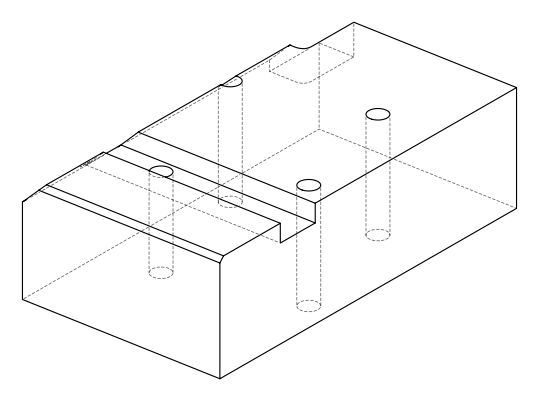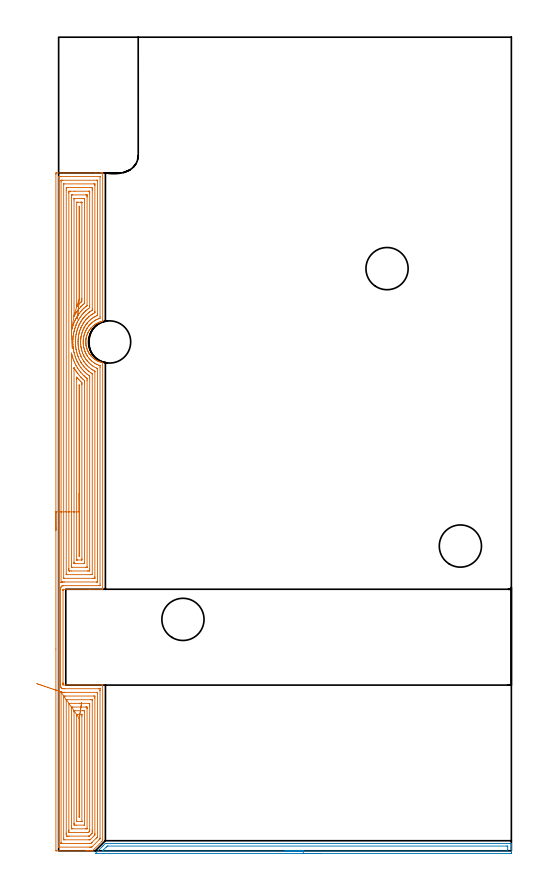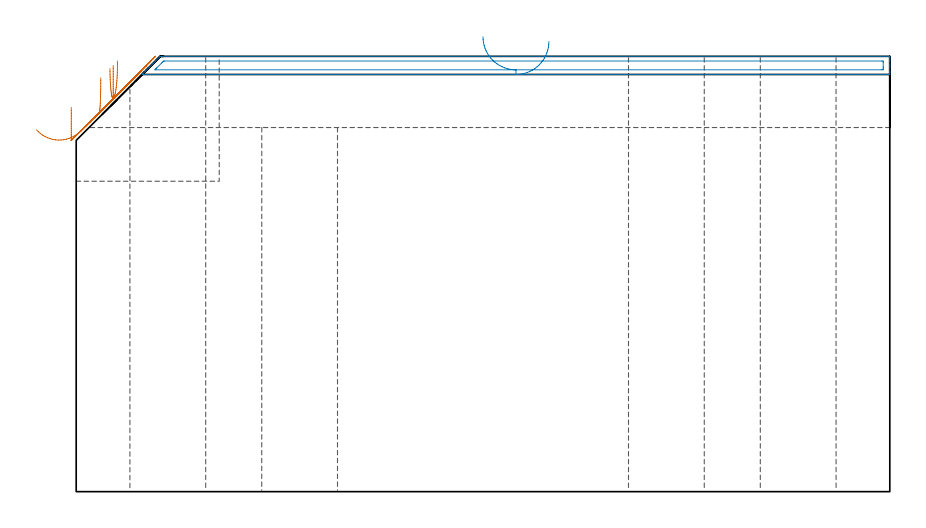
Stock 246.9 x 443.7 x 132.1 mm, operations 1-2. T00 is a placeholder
(PLAN: 20 operations, 16 tool changes, 47 min)
(1 AREA_MILL | FG_CHAMFER_SURFACE | UGT0205_001 | 26.18 min | 119674 mm3)
(2 AREA_MILL_1 | FG_CHAMFER_SURFACE_1 | UGT0205_001 | 3.79 min | 3382 mm3)
(3 MILL_CORNER_NOTCH_RECTANGULAR | CORNER_NOTCH_RECTANGULAR | NXT0201_012 | Follow Part, ap 4, ae 75% | 7.94 min | 118233 mm3)
(4 MILL_RECTANGULAR_SLOT | SLOT_RECTANGULAR | UGT0201_020 | Follow Part, ap 12.5, ae 75% | 3.17 min | 265083 mm3)
(5 SPOT_DRILL | STEP1HOLE | NXT0321_9005460120000 | 0.05 min | 142 mm3)
(6 SPOT_DRILL_1 | STEP1HOLE_1 | NXT0321_9005460120000 | 0.05 min | 172 mm3)
(7 SPOT_DRILL_2 | STEP1HOLE_2 | NXT0321_9005460120000 | 0.05 min | 178 mm3)
(8 DRILL_BLIND_HOLE_INTO_CENTER | STEP1HOLE | NXT0301_125 | 0.05 min | 163 mm3)
(9 GUN_DRILL_THROUGH_HOLE | STEP1HOLE | UGT0307_001 | 0.59 min | 2389 mm3)
(10 SPADE_DRILL_TO_ENLARGE_THROUGH_HOLE | STEP1HOLE | UGT0306_005 | 0.56 min | 19016 mm3)
(11 DRILL_TO_ENLARGE_THROUGH_HOLE | STEP1HOLE | UGT0301_055 | 0.57 min | 33051 mm3)
(12 DRILL_BLIND_HOLE_INTO_CENTER_1 | STEP1HOLE_1 | NXT0301_125 | 0.05 min | 156 mm3)
(13 GUN_DRILL_THROUGH_HOLE_1 | STEP1HOLE_1 | UGT0307_001 | 0.59 min | 2409 mm3)
(14 SPADE_DRILL_TO_ENLARGE_THROUGH_HOLE_1 | STEP1HOLE_1 | UGT0306_005 | 0.56 min | 19004 mm3)
(15 DRILL_TO_ENLARGE_THROUGH_HOLE_1 | STEP1HOLE_1 | UGT0301_055 | 0.57 min | 33173 mm3)
(16 DRILL_BLIND_HOLE_INTO_CENTER_2 | STEP1HOLE_2 | NXT0301_125 | 0.05 min | 51 mm3)
(17 GUN_DRILL_THROUGH_HOLE_2 | STEP1HOLE_2 | UGT0307_001 | 0.59 min | 2414 mm3)
(18 SPADE_DRILL_TO_ENLARGE_THROUGH_HOLE_2 | STEP1HOLE_2 | UGT0306_005 | 0.56 min | 18916 mm3)
(19 DRILL_TO_ENLARGE_THROUGH_HOLE_2 | STEP1HOLE_2 | UGT0301_055 | 0.57 min | 32573 mm3)
(20 INDEXABLE_INSERT_DRILL_THROUGH_HOLE_FROM_SOLID | STEP1HOLE_3 | NXT0302_017 | 0.46 min | 45858 mm3)
(TOOL UGT0205_001 | Chamfer Mill 20 x 3 x 45 deg. | D20 FL50 Z2)
(TOOL NXT0201_012 | ENDMILL 16mm [2P460-1600-NA 1630] | D16 FL38 Z6)
(TOOL UGT0201_020 | End mill 50 mm | D50 FL50 Z4)
(TOOL NXT0321_9005460120000 | NC Spot Drill, 142deg, 12mm, Carbide, Uncoated | D12 PA142 FL30 Z2)
(TOOL NXT0301_125 | Carbide Drill 6mm [861.1-0600-018A1-GP GC34] | D6 PA150 FL18.7 Z2)
(TOOL UGT0307_001 | Gun Drill 5 mm | D5 PA130 FL24 Z1)
(TOOL UGT0306_005 | Spade Drill 14.5mm | D14.5 PA132 FL10 Z2)
(TOOL UGT0301_055 | Twist Drill 23 mm | D23 PA118 FL155 Z2)
(TOOL NXT0302_017 | Index. Insert Drill 23mm [880-D2300L25-05] | D23 PA176 FL115 Z2)
(OP 1 AREA_MILL)
G17 G21 G94 G90
T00 M6
G54
G17 G0 G90 X-1.5 Y174.85 S1061 M3
G43 Z142.1 H0
Z116.6
G94 G1 Y174.888 Z115.728 F250.
Y175.002 Z114.863
Y175.191 Z114.012
Y175.453 Z113.18
Y175.787 Z112.374
Y176.19 Z111.6
Y176.658 Z110.864
Y177.19 Z110.172
Y177.779 Z109.529
Y178.422 Z108.94
Y179.114 Z108.408
Y179.85 Z107.94
Y180.624 Z107.537
Y181.43 Z107.203
Y182.262 Z106.941
Y183.114 Z106.752
Y183.978 Z106.638
Y184.85 Z106.6
X-1.499 Y369.069 Z106.601
X-1.496 Y369.503 Z106.602
X-1.492 Y369.69 Z106.606
X-1.069 Y369.7 Z107.028
X20.309 Z128.404
X22.689 Z130.784
X23.413 Z131.512
X23.646 Z131.746
X24.004 Y369.699 Z132.094
X24. Y369.516 Z132.1
Y289.032
X23.996 Y288.776 Z132.09
X23.908 Y288.749 Z132.003
X23.666 Y288.685 Z131.764
X23.057 Y288.532 Z131.156
X23.012 Y288.519 Z131.111
X22.689 Y288.412 Z130.786
X22.565 Y288.371 Z130.663
X22.335 Y288.287 Z130.433
X22.12 Y288.208 Z130.219
X21.81 Y288.079 Z129.908
X21.671 Y288.022 Z129.77
X21.227 Y287.816 Z129.327
X20.876 Y287.639 Z128.975
X20.709 Y287.542 Z128.809
X20.335 Y287.323 Z128.434
X20.05 Y287.141 Z128.149
X19.896 Y287.043 Z127.995
X19.61 Y286.845 Z127.709
X19.464 Y286.745 Z127.564
X19.13 Y286.478 Z127.23
X18.992 Y286.368 Z127.09
X18.971 Y286.349 Z127.068
X18.552 Y285.992 Z126.648
X18.399 Y285.851 Z126.496
X17.996 Y285.443 Z126.096
X17.659 Y285.082 Z125.756
X17.594 Y285.008 Z125.691
X17.549 Y284.957 Z125.647
X17.412 Y284.786 Z125.512
X17.197 Y284.515 Z125.296
X16.861 Y284.063 Z124.96
X16.766 Y283.925 Z124.864
X16.53 Y283.552 Z124.628
X16.301 Y283.169 Z124.4
X16.236 Y283.049 Z124.335
X16.081 Y282.759 Z124.181
X15.875 Y282.345 Z123.971
X15.866 Y282.325 Z123.962
X15.843 Y282.276 Z123.94
X15.72 Y281.986 Z123.818
X15.676 Y281.878 Z123.772
X15.655 Y281.831 Z123.753
X15.481 Y281.382 Z123.581
X15.333 Y280.936 Z123.432
X15.202 Y280.488 Z123.301
X15.18 Y280.402 Z123.28
X15.092 Y280.042 Z123.191
X15.063 Y279.908 Z123.162
X15.037 Y279.785 Z123.136
X15.007 Y279.642 Z123.103
X14.997 Y279.594 Z123.093
X14.982 Y279.52 Z123.079
X14.921 Y279.111 Z123.017
X14.879 Y278.748 Z122.969
X14.872 Y278.7 Z122.964
X14.834 Y278.254 Z122.927
X14.816 Y277.854 Z122.907
X14.813 Y277.807 Z122.905
X14.811 Y277.72 Z122.906
Y277.58 Z122.902
X14.808 Y277.36
X14.822 Y276.913 Z122.919
X14.825 Y276.87 Z122.922
X14.844 Y276.618 Z122.937
X14.853 Y276.466 Z122.95
X14.902 Y276.019 Z122.997
X14.939 Y275.749 Z123.036
X14.971 Y275.544 Z123.07
X14.982 Y275.48 Z123.08
X15.044 Y275.171 Z123.141
X15.053 Y275.125 Z123.151
X15.157 Y274.677 Z123.256
X15.279 Y274.231 Z123.378
X15.356 Y273.991 Z123.455
X15.411 Y273.83 Z123.504
X15.425 Y273.783 Z123.519
X15.586 Y273.337 Z123.681
X15.65 Y273.177 Z123.749
X15.669 Y273.129 Z123.769
X15.725 Y272.995 Z123.823
X15.752 Y272.935 Z123.849
X15.874 Y272.656 Z123.973
X15.981 Y272.43 Z124.081
X16.187 Y272.041 Z124.284
X16.212 Y271.994 Z124.309
X16.465 Y271.55 Z124.561
X16.53 Y271.444 Z124.627
X16.612 Y271.311 Z124.71
X16.722 Y271.147 Z124.817
X16.767 Y271.077 Z124.864
X17.065 Y270.656 Z125.163
X17.263 Y270.402 Z125.362
X17.355 Y270.283 Z125.455
X17.52 Y270.085 Z125.619
X17.659 Y269.918 Z125.757
X17.796 Y269.762 Z125.895
X18.189 Y269.358 Z126.286
X18.55 Y269.007 Z126.65
X18.706 Y268.868 Z126.805
X19.07 Y268.566 Z127.17
X19.443 Y268.276 Z127.542
X19.61 Y268.157 Z127.705
X19.803 Y268.017 Z127.903
X19.862 Y267.975 Z127.962
X20.05 Y267.853 Z128.146
X20.098 Y267.821 Z128.195
X20.335 Y267.673 Z128.434
X20.49 Y267.585 Z128.586
X20.777 Y267.421 Z128.875
X20.93 Y267.34 Z129.028
X21.227 Y267.183 Z129.327
X21.352 Y267.123 Z129.452
X21.439 Y267.081 Z129.539
X21.81 Y266.918 Z129.908
X21.932 Y266.868 Z130.032
X22.119 Y266.791 Z130.219
X22.437 Y266.675 Z130.535
X22.564 Y266.629 Z130.663
X23.012 Y266.49 Z131.111
X23.292 Y266.416 Z131.391
X23.569 Y266.344 Z131.665
X23.905 Y266.255 Z132.003
X23.991 Y266.234 Z132.091
X23.998 Y266.23 Z132.098
X24. Y266.228 Z132.1
Y143.714
X23.996 Y142.819 Z132.096
Y142.604 Z132.09
X23.818 Y142.601 Z131.913
X16.978 Y142.6 Z125.076
X2.401 Z110.499
Y142.397
X2.4 Y142.107 Z110.5
X2.402 Y142.014 Z110.497
X2.4 Y142.011 Z110.5
Y91.846
Y91.177 Z110.496
X2.401 Y91.081
Y91.061 Z110.499
X2.402 Y91.051 Z110.497
X2.401 Y91.05
X2.4 Y91.049
Y91.011 Z110.5
Y90.988
X2.405 Y90.982 Z110.495
X2.407 Y90.978 Z110.492
X2.404 Y90.952 Z110.495
X2.4 Y90.709 Z110.5
Y90.4
X23.671 Y90.399 Z131.769
X23.994 Y90.39 Z132.092
X24. Y90.058 Z132.1
Y5.996
X23.996 Y5.494 Z132.089
X23.537 Y5.037 Z131.636
X18.534 Y0.035 Z126.633
X18.491 Y0.002 Z126.588
X18.187 Y0. Z126.286
X17.41 Z125.504
X16.168 Z124.265
X15.65 Z123.744
X15.029 Z123.124
X-1.069 Z107.028
X-1.331 Y0.002 Z106.767
X-1.492 Y0.01 Z106.606
X-1.499 Y0.173 Z106.599
X-1.5 Y110.011 Z106.6
Y184.85
X-0.086 Z108.014
X-0.085 Y367.174 Z108.015
X-0.084 Y367.281 Z108.016
X-0.079 Y367.666 Z108.021
X0.287 Y367.691 Z108.387
X0.69 Y367.696 Z108.79
X1.158 Y367.7 Z109.258
X22.277 Z130.377
X22.495 Y367.698 Z130.595
X22.53 Y367.695 Z130.63
X22.566 Y367.69 Z130.666
X22.579 Y367.681 Z130.679
X22.58 Y367.653 Z130.68
X22.585 Y367.387 Z130.685
Y291.268
X22.579 Y290.485 Z130.679
X22.573 Y290.438 Z130.673
X22.407 Y290.374 Z130.507
X21.966 Y290.214 Z130.066
X21.81 Y290.153 Z129.91
X21.339 Y289.958 Z129.439
X20.93 Y289.775 Z129.03
X20.731 Y289.681 Z128.831
X20.327 Y289.479 Z128.427
X20.15 Y289.377 Z128.25
X20.05 Y289.317 Z128.15
X19.603 Y289.039 Z127.703
X19.17 Y288.762 Z127.27
X19.064 Y288.692 Z127.164
X18.912 Y288.585 Z127.012
X18.559 Y288.311 Z126.659
X18.29 Y288.096 Z126.39
X18.07 Y287.914 Z126.17
X17.811 Y287.691 Z125.911
X17.603 Y287.494 Z125.703
X17.41 Y287.305 Z125.51
X17.161 Y287.049 Z125.261
X16.921 Y286.796 Z125.021
X16.736 Y286.587 Z124.836
X16.53 Y286.343 Z124.63
X16.335 Y286.1 Z124.435
X16.182 Y285.902 Z124.282
X15.955 Y285.592 Z124.055
X15.65 Y285.155 Z123.75
X15.592 Y285.067 Z123.692
X15.555 Y285.008 Z123.655
X15.259 Y284.51 Z123.359
X15.038 Y284.114 Z123.138
X14.944 Y283.937 Z123.044
X14.77 Y283.594 Z122.87
X14.651 Y283.34 Z122.751
X14.598 Y283.219 Z122.698
X14.391 Y282.711 Z122.491
X14.242 Y282.325 Z122.342
X14.151 Y282.059 Z122.251
X13.948 Y281.431 Z122.048
X13.94 Y281.405 Z122.04
X13.89 Y281.23 Z121.99
X13.755 Y280.673 Z121.855
X13.725 Y280.537 Z121.825
X13.604 Y279.933 Z121.704
X13.56 Y279.642 Z121.66
X13.495 Y279.149 Z121.595
X13.455 Y278.748 Z121.555
X13.424 Y278.328 Z121.524
X13.403 Y277.854 Z121.503
X13.398 Y277.459 Z121.498
X13.41 Y276.96 Z121.51
X13.433 Y276.53 Z121.533
X13.471 Y276.065 Z121.571
X13.533 Y275.534 Z121.633
X13.587 Y275.171 Z121.687
X13.727 Y274.442 Z121.827
X13.765 Y274.277 Z121.865
X13.89 Y273.773 Z121.99
X14. Y273.382 Z122.1
X14.02 Y273.316 Z122.12
X14.052 Y273.217 Z122.152
X14.31 Y272.488 Z122.41
X14.442 Y272.155 Z122.542
X14.683 Y271.594 Z122.783
X14.77 Y271.403 Z122.87
X15.006 Y270.939 Z123.106
X15.055 Y270.845 Z123.155
X15.136 Y270.7 Z123.236
X15.327 Y270.372 Z123.427
X15.65 Y269.837 Z123.75
X15.665 Y269.813 Z123.765
X15.712 Y269.742 Z123.812
X16.33 Y268.911 Z124.43
X16.53 Y268.663 Z124.63
X16.821 Y268.316 Z124.921
X17.098 Y268.017 Z125.198
X17.41 Y267.7 Z125.51
X18.028 Y267.123 Z126.128
X18.29 Y266.906 Z126.39
X19.169 Y266.229 Z127.269
X19.709 Y265.888 Z127.809
X20.05 Y265.689 Z128.15
X20.692 Y265.334 Z128.792
X20.93 Y265.219 Z129.03
X21.141 Y265.12 Z129.241
X21.81 Y264.849 Z129.91
X22.546 Y264.585 Z130.646
X22.563 Y264.571 Z130.663
X22.579 Y264.552 Z130.679
X22.58 Y264.44 Z130.68
X22.585 Y263.651 Z130.685
Y145.502
X22.581 Y144.718 Z130.681
X22.579 Y144.608 Z130.679
X21.817 Y144.6 Z129.917
X2.45 Y144.599 Z110.55
X2.237 Y144.577 Z110.337
X2.047 Y144.527 Z110.147
X1.896 Y144.458 Z109.996
X1.785 Y144.39 Z109.885
X1.57 Y144.208 Z109.67
X1.355 Y143.933 Z109.455
X1.233 Y143.714 Z109.333
X1.139 Y143.484 Z109.239
X1.086 Y143.312 Z109.186
X1.037 Y143.092 Z109.137
X1.001 Y142.819 Z109.101
X0.987 Y142.542 Z109.087
X0.986 Y142.519 Z109.086
Y92.441
X0.985 Y91.016 Z109.085
X0.988 Y90.649 Z109.088
X0.993 Y90.355 Z109.093
X1.014 Y90.058 Z109.114
X1.041 Y89.886 Z109.141
X1.098 Y89.644 Z109.198
X1.2 Y89.36 Z109.3
X1.297 Y89.163 Z109.397
X1.403 Y88.995 Z109.503
X1.57 Y88.792 Z109.67
X1.696 Y88.677 Z109.796
X1.879 Y88.552 Z109.979
X2.102 Y88.455 Z110.202
X2.308 Y88.414 Z110.408
X2.45 Y88.408 Z110.55
X3.201 Y88.4 Z111.301
X3.33 Z111.43
X21.81 Z129.91
X22.564 Y88.397 Z130.664
X22.571 Y88.39 Z130.671
X22.579 Y88.382 Z130.679
X22.581 Y88.269 Z130.681
X22.586 Y87.48 Z130.686
Y87.375
X22.585 Y6.891 Z130.685
X22.584 Y6.694 Z130.684
X22.581 Y6.595 Z130.681
X22.579 Y6.55 Z130.679
X22.555 Y6.517 Z130.655
X22.368 Y6.324 Z130.468
X22.047 Y5.996 Z130.147
X18.379 Y2.329 Z126.479
X18.29 Y2.242 Z126.39
X18.052 Y2.014 Z126.152
X17.818 Y2.005 Z125.918
X17.41 Y2.002 Z125.51
X16.942 Y2. Z125.042
X0.223 Z108.323
X0.005 Y2.002 Z108.105
X-0.03 Y2.004 Z108.07
X-0.066 Y2.01 Z108.034
X-0.079 Y2.019 Z108.021
X-0.08 Y2.047 Z108.02
X-0.085 Y2.313 Z108.015
X-0.086 Y184.85 Z108.014
X1.328 Z109.428
X1.329 Y364.844 Z109.429
X1.33 Y365.492 Z109.43
X1.333 Y365.615 Z109.433
X1.335 Y365.674 Z109.435
X1.341 Y365.691 Z109.441
X1.37 Y365.695 Z109.47
X1.57 Y365.698 Z109.67
X2.246 Y365.7 Z110.346
X20.725 Z128.825
X20.93 Y365.698 Z129.03
X21.134 Y365.692 Z129.234
X21.158 Y365.69 Z129.258
X21.165 Y365.679 Z129.265
X21.168 Y365.639 Z129.268
X21.17 Y365.574 Z129.27
X21.171 Y365.492 Z129.271
X21.172 Y365.246 Z129.272
X21.171 Y292.811 Z129.271
X21.167 Y292.162 Z129.267
X21.165 Y292.04 Z129.265
X21.161 Y291.988 Z129.261
X21.121 Y291.967 Z129.221
X20.518 Y291.686 Z128.618
X20.05 Y291.461 Z128.15
X19.923 Y291.397 Z128.023
X19.683 Y291.268 Z127.783
X19.36 Y291.075 Z127.46
X19.17 Y290.957 Z127.27
X18.818 Y290.731 Z126.918
X18.274 Y290.374 Z126.374
X17.788 Y289.989 Z125.888
X17.41 Y289.685 Z125.51
X17.298 Y289.593 Z125.398
X17.167 Y289.479 Z125.267
X16.833 Y289.171 Z124.933
X16.53 Y288.874 Z124.63
X16.387 Y288.73 Z124.487
X16.248 Y288.585 Z124.348
X15.961 Y288.268 Z124.061
X15.65 Y287.912 Z123.75
X15.55 Y287.792 Z123.65
X15.469 Y287.691 Z123.569
X15.165 Y287.289 Z123.265
X14.802 Y286.796 Z122.902
X14.789 Y286.777 Z122.889
X14.77 Y286.749 Z122.87
X14.443 Y286.235 Z122.543
X14.238 Y285.902 Z122.338
X14.109 Y285.679 Z122.209
X13.89 Y285.288 Z121.99
X13.794 Y285.106 Z121.894
X13.744 Y285.008 Z121.844
X13.503 Y284.507 Z121.603
X13.332 Y284.114 Z121.432
X13.236 Y283.884 Z121.336
X13.01 Y283.325 Z121.11
X12.981 Y283.249 Z121.081
X12.971 Y283.219 Z121.071
X12.764 Y282.575 Z120.864
X12.688 Y282.325 Z120.788
X12.56 Y281.888 Z120.66
X12.446 Y281.431 Z120.546
X12.385 Y281.171 Z120.485
X12.253 Y280.537 Z120.353
X12.234 Y280.431 Z120.334
X12.13 Y279.759 Z120.23
X12.117 Y279.656 Z120.217
X12.115 Y279.642 Z120.215
X12.037 Y278.843 Z120.137
X12.03 Y278.748 Z120.13
X11.991 Y277.995 Z120.091
X11.988 Y277.854 Z120.088
X11.99 Y277.102 Z120.09
X11.995 Y276.96 Z120.095
X12.036 Y276.161 Z120.136
X12.044 Y276.065 Z120.144
X12.13 Y275.212 Z120.23
X12.136 Y275.165 Z120.236
X12.215 Y274.686 Z120.315
X12.291 Y274.277 Z120.391
X12.332 Y274.071 Z120.432
X12.492 Y273.382 Z120.592
X12.623 Y272.881 Z120.723
X12.74 Y272.488 Z120.84
X13.01 Y271.674 Z121.11
X13.038 Y271.594 Z121.138
X13.055 Y271.548 Z121.155
X13.412 Y270.7 Z121.512
X13.524 Y270.447 Z121.624
X13.781 Y269.916 Z121.881
X13.838 Y269.805 Z121.938
X13.89 Y269.709 Z121.99
X14.177 Y269.203 Z122.277
X14.352 Y268.911 Z122.452
X14.77 Y268.262 Z122.87
X14.945 Y268.017 Z123.045
X15.248 Y267.609 Z123.348
X15.619 Y267.123 Z123.719
X15.65 Y267.086 Z123.75
X16.047 Y266.636 Z124.147
X16.428 Y266.228 Z124.528
X16.53 Y266.129 Z124.63
X17.377 Y265.334 Z125.477
X17.395 Y265.319 Z125.495
X17.41 Y265.306 Z125.51
X17.56 Y265.182 Z125.66
X18.29 Y264.631 Z126.39
X18.55 Y264.44 Z126.65
X19.17 Y264.039 Z127.27
X20.034 Y263.546 Z128.134
X20.067 Y263.528 Z128.167
X20.639 Y263.255 Z128.739
X20.93 Y263.122 Z129.03
X21.064 Y263.06 Z129.164
X21.149 Y263.019 Z129.249
X21.165 Y263.005 Z129.265
X21.167 Y262.967 Z129.267
X21.169 Y262.897 Z129.269
X21.171 Y262.651 Z129.271
Y262.405
Y147.046
X21.168 Y146.799 Z129.268
X21.165 Y146.637 Z129.265
X21.158 Y146.609 Z129.258
X21.141 Y146.606 Z129.241
X21.099 Y146.603 Z129.199
X20.93 Y146.601 Z129.03
X20.729 Y146.6 Z128.829
X3.131 Y146.599 Z111.231
X2.45 Y146.59 Z110.55
X2.266 Y146.584 Z110.366
X2.098 Y146.567 Z110.198
X1.94 Y146.533 Z110.04
X1.767 Y146.487 Z109.867
X1.57 Y146.419 Z109.67
X1.554 Y146.413 Z109.654
X1.379 Y146.332 Z109.479
X1.347 Y146.319 Z109.447
X1.333 Y146.317 Z109.433
X1.332 Y146.32 Z109.432
X1.33 Y146.356 Z109.43
X1.329 Y146.396 Z109.429
X1.328 Y146.511 Z109.428
Y184.85
X2.743 Z110.843
Y363.406
X2.745 Y363.606 Z110.845
X2.747 Y363.677 Z110.847
X2.75 Y363.689 Z110.85
X2.756 Y363.693 Z110.856
X2.783 Y363.697 Z110.883
X2.892 Y363.699 Z110.992
X19.17 Y363.7 Z127.27
X19.608 Y363.693 Z127.708
X19.716 Y363.69 Z127.816
X19.751 Y363.679 Z127.851
X19.753 Y363.643 Z127.853
X19.755 Y363.553 Z127.855
X19.757 Y363.107 Z127.857
Y362.809
Y294.248
X19.756 Y293.951 Z127.856
X19.753 Y293.652 Z127.853
X19.75 Y293.504 Z127.85
X19.742 Y293.443 Z127.842
X19.695 Y293.416 Z127.795
X19.17 Y293.131 Z127.27
X19.122 Y293.105 Z127.222
X19.039 Y293.056 Z127.139
X18.572 Y292.769 Z126.672
X18.29 Y292.59 Z126.39
X18.033 Y292.423 Z126.133
X17.646 Y292.162 Z125.746
X17.51 Y292.061 Z125.61
X17.41 Y291.983 Z125.51
X17.016 Y291.668 Z125.116
X16.53 Y291.275 Z124.63
X16.521 Y291.268 Z124.621
X16.063 Y290.848 Z124.163
X15.65 Y290.446 Z123.75
X15.614 Y290.41 Z123.714
X15.578 Y290.374 Z123.678
X15.188 Y289.949 Z123.288
X14.77 Y289.486 Z122.87
X14.764 Y289.479 Z122.864
X14.379 Y288.982 Z122.479
X14.074 Y288.585 Z122.174
X13.995 Y288.478 Z122.095
X13.89 Y288.328 Z121.99
X13.635 Y287.95 Z121.735
X13.465 Y287.691 Z121.565
X13.289 Y287.407 Z121.389
X13.01 Y286.946 Z121.11
X12.956 Y286.851 Z121.056
X12.926 Y286.796 Z121.026
X12.649 Y286.269 Z120.749
X12.465 Y285.902 Z120.565
X12.355 Y285.674 Z120.455
X12.13 Y285.18 Z120.23
X12.079 Y285.06 Z120.179
X12.057 Y285.008 Z120.157
X11.829 Y284.419 Z119.929
X11.712 Y284.114 Z119.812
X11.595 Y283.763 Z119.695
X11.417 Y283.219 Z119.517
X11.377 Y283.09 Z119.477
X11.25 Y282.66 Z119.35
X11.181 Y282.395 Z119.281
X11.164 Y282.325 Z119.264
X11.015 Y281.67 Z119.115
X10.965 Y281.431 Z119.065
X10.864 Y280.928 Z118.964
X10.806 Y280.537 Z118.906
X10.75 Y280.15 Z118.85
X10.693 Y279.642 Z118.793
X10.662 Y279.345 Z118.762
X10.615 Y278.748 Z118.715
X10.601 Y278.513 Z118.701
X10.574 Y277.854 Z118.674
X10.573 Y277.648 Z118.673
X10.58 Y276.96 Z118.68
X10.588 Y276.738 Z118.688
X10.626 Y276.065 Z118.726
X10.647 Y275.784 Z118.747
X10.711 Y275.171 Z118.811
X10.755 Y274.78 Z118.855
X10.831 Y274.277 Z118.931
X10.939 Y273.699 Z119.039
X11.006 Y273.382 Z119.106
X11.198 Y272.541 Z119.298
X11.212 Y272.488 Z119.312
X11.25 Y272.344 Z119.35
X11.474 Y271.594 Z119.574
X11.586 Y271.252 Z119.686
X11.78 Y270.7 Z119.88
X12.13 Y269.819 Z120.23
X12.14 Y269.795 Z120.24
X12.401 Y269.229 Z120.501
X12.559 Y268.911 Z120.659
X13.01 Y268.051 Z121.11
X13.029 Y268.017 Z121.129
X13.053 Y267.973 Z121.153
X13.588 Y267.123 Z121.688
X13.709 Y266.939 Z121.809
X13.89 Y266.68 Z121.99
X14.221 Y266.228 Z122.321
X14.462 Y265.916 Z122.562
X14.77 Y265.529 Z122.87
X14.934 Y265.334 Z123.034
X15.274 Y264.956 Z123.374
X15.65 Y264.559 Z123.75
X15.768 Y264.44 Z123.868
X16.53 Y263.739 Z124.63
X16.749 Y263.546 Z124.849
X17.41 Y263.035 Z125.51
X17.919 Y262.651 Z126.019
X18.29 Y262.41 Z126.39
X18.685 Y262.159 Z126.785
X19.17 Y261.881 Z127.27
X19.387 Y261.757 Z127.487
X19.569 Y261.655 Z127.669
X19.706 Y261.577 Z127.806
X19.751 Y261.545 Z127.851
X19.752 Y261.532 Z127.852
X19.755 Y261.458 Z127.855
X19.757 Y261.16 Z127.857
Y149.377
X19.756 Y149.079 Z127.856
X19.753 Y148.781 Z127.853
X19.75 Y148.633 Z127.85
X19.745 Y148.61 Z127.845
X19.708 Y148.606 Z127.808
X19.64 Y148.602 Z127.74
X19.17 Y148.6 Z127.27
X18.761 Z126.861
X3.33 Z111.43
X2.92 Y148.602 Z111.02
X2.764 Y148.608 Z110.864
X2.75 Y148.61 Z110.85
X2.748 Y148.626 Z110.848
X2.745 Y148.677 Z110.845
X2.743 Y148.782 Z110.843
Y184.85
X4.157 Z112.257
Y360.181
X4.16 Y361.021 Z112.26
X4.161 Y361.07 Z112.261
X4.21 Y361.69 Z112.31
X4.426 Y361.696 Z112.526
X5.09 Y361.699 Z113.19
X5.302 Y361.7 Z113.402
X17.623 Y361.699 Z125.723
X18.29 Y361.69 Z126.39
X18.338 Y361.021 Z126.438
X18.341 Y360.969 Z126.441
X18.343 Y360.126 Z126.443
Y360.072
Y295.739
X18.341 Y294.898 Z126.441
X18.339 Y294.845 Z126.439
X18.336 Y294.823 Z126.436
X18.324 Y294.81 Z126.424
X18.29 Y294.784 Z126.39
X17.788 Y294.461 Z125.888
X17.41 Y294.214 Z125.51
X17.017 Y293.951 Z125.117
X16.737 Y293.74 Z124.837
X16.53 Y293.579 Z124.63
X16.242 Y293.349 Z124.342
X15.884 Y293.056 Z123.984
X15.757 Y292.947 Z123.857
X15.65 Y292.852 Z123.75
X15.292 Y292.525 Z123.392
X14.916 Y292.162 Z123.016
X14.843 Y292.088 Z122.943
X14.77 Y292.012 Z122.87
X14.414 Y291.629 Z122.514
X14.082 Y291.268 Z122.182
X13.992 Y291.164 Z122.092
X13.89 Y291.044 Z121.99
X13.593 Y290.675 Z121.693
X13.355 Y290.374 Z121.455
X13.205 Y290.175 Z121.305
X13.01 Y289.909 Z121.11
X12.833 Y289.659 Z120.933
X12.711 Y289.479 Z120.811
X12.479 Y289.124 Z120.579
X12.134 Y288.585 Z120.234
X12.13 Y288.578 Z120.23
X11.812 Y288.014 Z119.912
X11.633 Y287.691 Z119.733
X11.5 Y287.437 Z119.6
X11.25 Y286.946 Z119.35
X11.201 Y286.846 Z119.301
X11.179 Y286.796 Z119.279
X10.931 Y286.226 Z119.031
X10.795 Y285.902 Z118.895
X10.672 Y285.595 Z118.772
X10.443 Y285.008 Z118.543
X10.423 Y284.954 Z118.523
X10.37 Y284.797 Z118.47
X10.204 Y284.282 Z118.304
X10.152 Y284.114 Z118.252
X9.999 Y283.596 Z118.099
X9.895 Y283.219 Z117.995
X9.812 Y282.892 Z117.912
X9.676 Y282.325 Z117.776
X9.642 Y282.171 Z117.742
X9.49 Y281.44 Z117.59
X9.489 Y281.432 Z117.589
X9.375 Y280.653 Z117.475
X9.36 Y280.537 Z117.46
X9.283 Y279.853 Z117.383
X9.263 Y279.642 Z117.363
X9.214 Y279.029 Z117.314
X9.196 Y278.748 Z117.296
X9.17 Y278.179 Z117.27
X9.16 Y277.854 Z117.26
X9.161 Y277.294 Z117.261
X9.166 Y276.96 Z117.266
X9.19 Y276.371 Z117.29
X9.208 Y276.065 Z117.308
X9.256 Y275.409 Z117.356
X9.279 Y275.171 Z117.379
X9.363 Y274.405 Z117.463
X9.382 Y274.277 Z117.482
X9.49 Y273.592 Z117.59
X9.529 Y273.382 Z117.629
X9.539 Y273.332 Z117.639
X9.725 Y272.488 Z117.825
X9.796 Y272.177 Z117.896
X9.945 Y271.594 Z118.045
X10.131 Y270.943 Z118.231
X10.208 Y270.7 Z118.308
X10.37 Y270.211 Z118.47
X10.515 Y269.805 Z118.615
X10.603 Y269.568 Z118.703
X10.876 Y268.911 Z118.976
X11.25 Y268.052 Z119.35
X11.267 Y268.017 Z119.367
X11.283 Y267.983 Z119.383
X11.74 Y267.123 Z119.84
X11.878 Y266.867 Z119.978
X12.13 Y266.436 Z120.23
X12.256 Y266.228 Z120.356
X12.471 Y265.881 Z120.571
X12.844 Y265.334 Z120.944
X13.01 Y265.102 Z121.11
X13.508 Y264.44 Z121.608
X13.89 Y263.964 Z121.99
X14.257 Y263.546 Z122.357
X14.77 Y262.996 Z122.87
X14.939 Y262.823 Z123.039
X15.116 Y262.651 Z123.216
X15.65 Y262.163 Z123.75
X16.115 Y261.757 Z124.215
X16.53 Y261.434 Z124.63
X17.278 Y260.863 Z125.378
X17.41 Y260.774 Z125.51
X17.66 Y260.608 Z125.76
X18.29 Y260.217 Z126.39
X18.32 Y260.196 Z126.42
X18.333 Y260.185 Z126.433
X18.337 Y260.131 Z126.437
X18.342 Y260.023 Z126.442
X18.343 Y259.968 Z126.443
Y259.914
Y150.814
X18.341 Y150.759 Z126.441
X18.336 Y150.652 Z126.436
X18.333 Y150.609 Z126.433
X18.322 Y150.606 Z126.422
X18.29 Y150.604 Z126.39
X17.673 Y150.6 Z125.773
X17.41 Z125.51
X4.473 Z112.573
X4.21 Y150.603 Z112.31
X4.174 Y150.606 Z112.274
X4.168 Y150.608 Z112.268
X4.164 Y150.634 Z112.264
X4.16 Y150.705 Z112.26
X4.157 Y150.813 Z112.257
Y150.868
Y184.85
X5.571 Z113.671
Y358.743
X5.573 Y359.232 Z113.673
X5.576 Y359.633 Z113.676
X5.578 Y359.686 Z113.678
X5.625 Y359.69 Z113.725
X5.74 Y359.695 Z113.84
X5.97 Y359.698 Z114.07
X6.39 Y359.7 Z114.49
X8.81 Z116.91
X16.53 Z124.63
X16.683 Y359.698 Z124.783
X16.806 Y359.695 Z124.906
X16.887 Y359.69 Z124.987
X16.922 Y359.683 Z125.022
X16.923 Y359.637 Z125.023
X16.927 Y359.232 Z125.027
X16.929 Y358.827 Z125.029
Y358.338
X16.928 Y297.123 Z125.028
X16.926 Y296.633 Z125.026
X16.922 Y296.234 Z125.022
X16.913 Y296.112 Z125.013
X16.378 Y295.739 Z124.478
X15.964 Y295.42 Z124.064
X15.65 Y295.174 Z123.75
X15.469 Y295.029 Z123.569
X15.245 Y294.845 Z123.345
X14.988 Y294.623 Z123.088
X14.77 Y294.43 Z122.87
X14.522 Y294.203 Z122.622
X14.258 Y293.951 Z122.358
X14.073 Y293.765 Z122.173
X13.89 Y293.577 Z121.99
X13.639 Y293.311 Z121.739
X13.403 Y293.056 Z121.503
X13.216 Y292.846 Z121.316
X13.01 Y292.608 Z121.11
X12.809 Y292.366 Z120.909
X12.645 Y292.162 Z120.745
X12.418 Y291.869 Z120.518
X12.13 Y291.49 Z120.23
X12.037 Y291.363 Z120.137
X11.969 Y291.268 Z120.069
X11.676 Y290.835 Z119.776
X11.366 Y290.374 Z119.466
X11.32 Y290.302 Z119.42
X11.25 Y290.189 Z119.35
X10.986 Y289.748 Z119.086
X10.828 Y289.479 Z118.928
X10.662 Y289.183 Z118.762
X10.37 Y288.654 Z118.47
X10.346 Y288.609 Z118.446
X10.334 Y288.585 Z118.434
X10.058 Y288.008 Z118.158
X9.91 Y287.691 Z118.01
X9.78 Y287.396 Z117.88
X9.523 Y286.796 Z117.623
X9.513 Y286.773 Z117.613
X9.49 Y286.715 Z117.59
X9.267 Y286.129 Z117.367
X9.182 Y285.902 Z117.282
X9.037 Y285.469 Z117.137
X8.886 Y285.008 Z116.986
X8.82 Y284.795 Z116.92
X8.616 Y284.114 Z116.716
X8.61 Y284.092 Z116.71
X8.437 Y283.395 Z116.537
X8.396 Y283.219 Z116.496
X8.274 Y282.666 Z116.374
X8.204 Y282.325 Z116.304
X8.125 Y281.924 Z116.225
X8.048 Y281.431 Z116.148
X8.007 Y281.149 Z116.107
X7.928 Y280.537 Z116.028
X7.907 Y280.357 Z116.007
X7.836 Y279.642 Z115.936
X7.828 Y279.543 Z115.928
X7.773 Y278.748 Z115.873
X7.771 Y278.706 Z115.871
X7.739 Y277.854 Z115.839
Y277.845
X7.745 Y276.96 Z115.845
Y276.944
X7.784 Y276.065 Z115.884
X7.787 Y276.008 Z115.887
X7.85 Y275.171 Z115.95
X7.862 Y275.037 Z115.962
X7.947 Y274.277 Z116.047
X7.977 Y274.026 Z116.077
X8.08 Y273.382 Z116.18
X8.153 Y272.952 Z116.253
X8.247 Y272.488 Z116.347
X8.389 Y271.818 Z116.489
X8.442 Y271.594 Z116.542
X8.61 Y270.912 Z116.71
X8.67 Y270.7 Z116.77
X8.694 Y270.614 Z116.794
X8.944 Y269.805 Z117.044
X9.114 Y269.293 Z117.214
X9.25 Y268.911 Z117.35
X9.49 Y268.293 Z117.59
X9.602 Y268.017 Z117.702
X9.684 Y267.819 Z117.784
X9.999 Y267.123 Z118.099
X10.118 Y266.866 Z118.218
X10.37 Y266.368 Z118.47
X10.442 Y266.228 Z118.542
X10.525 Y266.071 Z118.625
X10.801 Y265.571 Z118.901
X10.94 Y265.334 Z119.04
X11.25 Y264.826 Z119.35
X11.497 Y264.44 Z119.597
X12.036 Y263.641 Z120.136
X12.107 Y263.546 Z120.207
X12.13 Y263.516 Z120.23
X12.804 Y262.651 Z120.904
X13.01 Y262.398 Z121.11
X13.584 Y261.757 Z121.684
X13.89 Y261.43 Z121.99
X14.471 Y260.863 Z122.571
X14.77 Y260.588 Z122.87
X15.476 Y259.968 Z123.576
X15.65 Y259.831 Z123.75
X16.212 Y259.397 Z124.312
X16.53 Y259.157 Z124.63
X16.639 Y259.074 Z124.739
X16.922 Y258.865 Z125.022
X16.925 Y258.673 Z125.025
X16.928 Y258.18 Z125.028
X16.929 Y257.775 Z125.029
Y154.039
X16.928 Y153.551 Z125.028
X16.926 Y153.148 Z125.026
X16.922 Y152.656 Z125.022
X16.58 Y152.605 Z124.68
X16.53 Y152.603 Z124.63
X15.705 Y152.6 Z123.805
X6.906 Z115.006
X6.023 Y152.603 Z114.123
X5.97 Y152.608 Z114.07
X5.578 Y152.656 Z113.678
X5.574 Y153.059 Z113.674
X5.572 Y153.551 Z113.672
X5.571 Y153.956 Z113.671
Y184.85
X6.985 Z115.085
Y271.457
X7.165 Y270.7 Z115.265
X7.209 Y270.518 Z115.309
X7.272 Y270.271 Z115.372
X7.404 Y269.805 Z115.504
X7.486 Y269.528 Z115.586
X7.644 Y268.999 Z115.744
X7.673 Y268.911 Z115.773
X7.73 Y268.741 Z115.83
X7.985 Y268.017 Z116.085
X8.146 Y267.594 Z116.246
X8.34 Y267.123 Z116.44
X8.61 Y266.479 Z116.71
X8.72 Y266.228 Z116.82
X8.813 Y266.022 Z116.913
X9.16 Y265.334 Z117.26
X9.49 Y264.696 Z117.59
X9.629 Y264.44 Z117.729
X9.814 Y264.11 Z117.914
X10.163 Y263.546 Z118.263
X10.37 Y263.221 Z118.47
X10.754 Y262.651 Z118.854
X11.25 Y261.954 Z119.35
X11.396 Y261.757 Z119.496
X11.92 Y261.077 Z120.02
X12.095 Y260.863 Z120.195
X12.13 Y260.823 Z120.23
X12.905 Y259.968 Z121.005
X13.01 Y259.861 Z121.11
X13.813 Y259.074 Z121.913
X13.89 Y259.004 Z121.99
X14.324 Y258.622 Z122.424
X14.77 Y258.233 Z122.87
X14.833 Y258.18 Z122.933
X15.466 Y257.683 Z123.566
X15.508 Y257.631 Z123.608
X15.509 Y257.611 Z123.609
X15.514 Y257.424 Z123.614
Y257.286
X15.515 Y256.529 Z123.615
X15.514 Y154.771 Z123.614
X15.513 Y154.677 Z123.613
X15.51 Y154.631 Z123.61
X15.508 Y154.614 Z123.608
X15.49 Y154.608 Z123.59
X14.77 Y154.601 Z122.87
X14.617 Y154.6 Z122.717
X7.576 Y154.601 Z115.676
X7.004 Y154.61 Z115.104
X6.989 Y155.198 Z115.089
X6.987 Y155.339 Z115.087
X6.985 Y156.096 Z115.085
Y156.233
Y184.85
X8.399 Z116.499
X8.4 Y263.079 Z116.5
X8.401 Y263.222 Z116.501
X8.404 Y263.336 Z116.504
X8.406 Y263.384 Z116.506
X8.439 Y263.33 Z116.539
X8.61 Y263.038 Z116.71
X8.841 Y262.651 Z116.941
X9.212 Y262.039 Z117.312
X9.396 Y261.757 Z117.496
X9.49 Y261.619 Z117.59
X10.021 Y260.863 Z118.121
X10.37 Y260.383 Z118.47
X10.689 Y259.968 Z118.789
X11.25 Y259.267 Z119.35
X11.418 Y259.074 Z119.518
X12.13 Y258.293 Z120.23
X12.237 Y258.18 Z120.337
X12.632 Y257.796 Z120.732
X13.01 Y257.432 Z121.11
X13.166 Y257.286 Z121.266
X13.89 Y256.643 Z121.99
X14.022 Y256.523 Z122.122
X14.093 Y256.457 Z122.193
X14.095 Y256.391 Z122.195
X14.098 Y256.18 Z122.198
X14.1 Y255.497 Z122.2
Y255.283
Y156.914
X14.098 Y156.7 Z122.198
X14.096 Y156.639 Z122.196
X14.093 Y156.61 Z122.193
X14.084 Y156.608 Z122.184
X14.02 Y156.604 Z122.12
X13.89 Y156.601 Z121.99
X9.129 Y156.6 Z117.229
X8.61 Y156.604 Z116.71
X8.438 Y156.608 Z116.538
X8.413 Y156.609 Z116.513
X8.406 Y156.658 Z116.506
X8.403 Y156.771 Z116.503
X8.401 Y156.914 Z116.501
X8.4 Y157.128 Z116.5
X8.399 Y157.342 Z116.499
Y184.85
X9.814 Z117.914
Y257.286
X9.815 Y257.85 Z117.915
X9.818 Y258.18 Z117.918
X9.82 Y258.338 Z117.92
X9.964 Y258.18 Z118.064
X10.37 Y257.701 Z118.47
X10.741 Y257.286 Z118.841
X11.25 Y256.731 Z119.35
X11.585 Y256.391 Z119.685
X12.13 Y255.865 Z120.23
X12.668 Y255.353 Z120.768
X12.679 Y255.214 Z120.779
X12.683 Y254.935 Z120.783
X12.685 Y254.603 Z120.785
X12.686 Y254.274 Z120.786
Y159.246
X12.683 Y158.916 Z120.783
X12.679 Y158.635 Z120.779
X12.677 Y158.61 Z120.777
X12.628 Y158.606 Z120.728
X12.545 Y158.602 Z120.645
X12.441 Y158.6 Z120.541
X10.37 Y158.601 Z118.47
X10.059 Y158.603 Z118.159
X9.852 Y158.608 Z117.952
X9.821 Y158.61 Z117.921
X9.819 Y158.622 Z117.919
X9.816 Y158.659 Z117.916
X9.814 Y158.728 Z117.914
Y184.85
X11.228 Z119.328
X11.229 Y253.709 Z119.329
Y253.73
X11.25 Y254.106 Z119.35
X11.271 Y253.709 Z119.371
Y253.687
X11.272 Y161.599 Z119.372
X11.268 Y160.705 Z119.368
X11.266 Y160.688 Z119.366
X11.25 Y160.628 Z119.35
X11.233 Y160.705 Z119.333
X11.231 Y160.724 Z119.331
X11.228 Y161.599 Z119.328
Y184.85
Y185.722 Z119.366
Y186.586 Z119.48
Y187.438 Z119.669
Y188.27 Z119.931
Y189.076 Z120.265
Y189.85 Z120.668
Y190.586 Z121.136
Y191.278 Z121.667
Y191.921 Z122.257
Y192.51 Z122.9
Y193.042 Z123.592
Y193.51 Z124.328
Y193.913 Z125.102
Y194.247 Z125.908
Y194.509 Z126.74
Y194.698 Z127.591
Y194.812 Z128.456
Y194.85 Z129.328
G0 Z142.1
X7.456 Y274.154
Z125.568
G1 Y274.15 Z124.695
X7.453 Y274.222 Z123.826
X7.446 Y274.37 Z122.966
X7.435 Y274.592 Z122.122
X7.421 Y274.886 Z121.301
X7.403 Y275.251 Z120.509
X7.382 Y275.683 Z119.752
X7.358 Y276.18 Z119.035
X7.332 Y276.737 Z118.364
X7.302 Y277.35 Z117.744
X7.27 Y278.015 Z117.181
X7.236 Y278.727 Z116.677
X7.199 Y279.48 Z116.237
X7.162 Y280.268 Z115.865
X7.122 Y281.085 Z115.563
X7.082 Y281.926 Z115.334
X7.04 Y282.783 Z115.178
X6.999 Y283.651 Z115.099
X6.992 Y283.781 Z115.092
X6.987 Y283.974 Z115.087
X6.986 Y284.114 Z115.086
X6.985 Y284.437 Z115.085
X6.986 Y357.306 Z115.086
X6.987 Y357.444 Z115.087
X6.99 Y357.632 Z115.09
X6.992 Y357.676 Z115.092
X7. Y357.69 Z115.1
X7.058 Y357.693 Z115.158
X7.226 Y357.697 Z115.326
X7.478 Y357.7 Z115.578
X7.73 Z115.83
X14.77 Z122.87
X15.399 Y357.698 Z123.499
X15.472 Y357.693 Z123.572
X15.496 Y357.691 Z123.596
X15.508 Y357.588 Z123.608
X15.51 Y357.444 Z123.61
X15.514 Y356.687 Z123.614
X15.515 Y356.549 Z123.615
X15.514 Y297.528 Z123.614
X15.513 Y297.433 Z123.613
X15.51 Y297.387 Z123.61
X15.508 Y297.367 Z123.608
X15.493 Y297.351 Z123.593
X15.351 Y297.234 Z123.451
X15.188 Y297.103 Z123.288
X14.77 Y296.769 Z122.87
X14.696 Y296.709 Z122.796
X14.605 Y296.633 Z122.705
X14.219 Y296.299 Z122.319
X13.89 Y296.01 Z121.99
X13.749 Y295.882 Z121.849
X13.599 Y295.739 Z121.699
X13.302 Y295.442 Z121.402
X13.01 Y295.145 Z121.11
X12.864 Y294.993 Z120.964
X12.726 Y294.845 Z120.826
X12.442 Y294.528 Z120.542
X12.13 Y294.176 Z120.23
X12.027 Y294.055 Z120.127
X11.942 Y293.951 Z120.042
X11.25 Y293.068 Z119.35
X11.241 Y293.056 Z119.341
X10.877 Y292.541 Z118.977
X10.612 Y292.162 Z118.712
X10.514 Y292.016 Z118.614
X10.37 Y291.795 Z118.47
X10.168 Y291.473 Z118.268
X10.042 Y291.268 Z118.142
X9.835 Y290.917 Z117.935
X9.519 Y290.374 Z117.619
X9.508 Y290.355 Z117.608
X9.49 Y290.321 Z117.59
X9.203 Y289.771 Z117.303
X9.056 Y289.479 Z117.156
X8.909 Y289.176 Z117.009
X8.63 Y288.585 Z116.73
X8.624 Y288.571 Z116.724
X8.61 Y288.539 Z116.71
X8.362 Y287.942 Z116.462
X8.26 Y287.691 Z116.36
X8.11 Y287.305 Z116.21
X7.916 Y286.796 Z116.016
X7.867 Y286.658 Z115.967
X7.73 Y286.253 Z115.83
X7.645 Y285.989 Z115.745
X7.617 Y285.902 Z115.717
X7.495 Y285.502 Z115.595
X7.436 Y285.307 Z115.536
X7.35 Y285.008 Z115.45
X7.296 Y284.817 Z115.396
X7.241 Y284.61 Z115.341
X7.114 Y284.114 Z115.214
X7.098 Y284.05 Z115.198
X7.032 Y283.781 Z115.132
X6.999 Y283.651 Z115.099
X8.405 Y291.638 Z116.505
X8.403 Y291.692 Z116.503
X8.401 Y291.805 Z116.501
X8.4 Y291.948 Z116.5
Y292.162
Y354.975
X8.402 Y355.655 Z116.502
X8.403 Y355.68 Z116.503
X8.405 Y355.686 Z116.505
X8.434 Y355.69 Z116.534
X8.522 Y355.698 Z116.622
X8.566 Y355.7 Z116.666
X12.966 Z121.066
X13.849 Y355.697 Z121.949
X13.89 Y355.691 Z121.99
X14.093 Y355.655 Z122.193
X14.096 Y355.445 Z122.196
X14.1 Y354.761 Z122.2
Y354.547
Y299.102
X14.098 Y298.762 Z122.198
X14.095 Y298.593 Z122.195
X14.094 Y298.554 Z122.194
X14.067 Y298.519 Z122.167
X13.963 Y298.422 Z122.063
X13.89 Y298.359 Z121.99
X13.448 Y297.976 Z121.548
X13.01 Y297.593 Z121.11
X12.976 Y297.562 Z121.076
X12.939 Y297.528 Z121.039
X12.532 Y297.119 Z120.632
X12.13 Y296.713 Z120.23
X12.054 Y296.633 Z120.154
X11.242 Y295.739 Z119.342
X10.852 Y295.25 Z118.952
X10.531 Y294.845 Z118.631
X10.46 Y294.754 Z118.56
X10.37 Y294.635 Z118.47
X10.082 Y294.243 Z118.182
X9.87 Y293.951 Z117.97
X9.713 Y293.724 Z117.813
X9.49 Y293.395 Z117.59
X9.357 Y293.192 Z117.457
X9.271 Y293.056 Z117.371
X9.017 Y292.643 Z117.117
X8.723 Y292.162 Z116.823
X8.681 Y292.09 Z116.781
X8.61 Y291.97 Z116.71
X8.455 Y291.711 Z116.555
X8.405 Y291.638 Z116.505
X9.817 Y296.633 Z117.917
X9.816 Y296.642 Z117.916
X9.814 Y297.199 Z117.914
Y297.528
Y353.537
X9.815 Y353.618 Z117.915
X9.818 Y353.667 Z117.918
X9.82 Y353.687 Z117.92
X9.834 Y353.69 Z117.934
X10.012 Y353.695 Z118.112
X10.37 Y353.699 Z118.47
X10.534 Y353.7 Z118.634
X12.13 Z120.23
X12.294 Z120.394
X12.534 Y353.697 Z120.634
X12.653 Y353.692 Z120.753
X12.678 Y353.69 Z120.778
X12.68 Y353.674 Z120.78
X12.683 Y353.638 Z120.783
X12.686 Y353.302 Z120.786
Y301.105
X12.683 Y300.542 Z120.783
X12.679 Y300.211 Z120.779
X12.667 Y299.665 Z120.767
X12.289 Y299.316 Z120.389
X12.206 Y299.239 Z120.306
X12.13 Y299.165 Z120.23
X11.76 Y298.798 Z119.86
X11.385 Y298.422 Z119.485
X11.318 Y298.353 Z119.418
X11.25 Y298.28 Z119.35
X10.562 Y297.528 Z118.662
X10.471 Y297.425 Z118.571
X10.37 Y297.307 Z118.47
X10.069 Y296.94 Z118.169
X9.819 Y296.633 Z117.919
X9.817 Z117.917
X11.25 Y300.85 Z119.35
X11.228 Y301.105 Z119.328
Y351.206
X11.25 Y351.542 Z119.35
X11.272 Y351.184 Z119.372
Y301.083
X11.25 Y300.85 Z119.35
X11.169 Y299.982 Z119.307
X11.088 Y299.114 Z119.341
X11.008 Y298.253 Z119.45
X10.928 Y297.403 Z119.634
X10.851 Y296.574 Z119.892
X10.776 Y295.769 Z120.221
X10.704 Y294.997 Z120.62
X10.635 Y294.262 Z121.085
X10.571 Y293.57 Z121.612
X10.511 Y292.926 Z122.198
X10.456 Y292.336 Z122.838
X10.406 Y291.804 Z123.527
X10.362 Y291.333 Z124.261
X10.324 Y290.928 Z125.032
X10.293 Y290.591 Z125.837
X10.268 Y290.325 Z126.667
X10.25 Y290.133 Z127.518
X10.239 Y290.015 Z128.382
G0 Z142.1
X-12.063 Y91.194
Z109.814
G1 X-11.469 Y90.994 Z109.208
X-10.827 Y90.778 Z108.658
X-10.141 Y90.547 Z108.17
X-9.419 Y90.303 Z107.747
X-8.664 Y90.049 Z107.391
X-7.882 Y89.786 Z107.107
X-7.08 Y89.516 Z106.895
X-6.263 Y89.241 Z106.758
X-5.439 Y88.963 Z106.697
X-4.612 Y88.685 Z106.711
X-3.79 Y88.408 Z106.802
X-2.978 Y88.134 Z106.968
X-2.183 Y87.867 Z107.208
X-1.411 Y87.607 Z107.52
X-0.668 Y87.356 Z107.902
X0.041 Y87.118 Z108.35
X0.71 Y86.892 Z108.863
X1.335 Y86.682 Z109.435
X1.391 Y86.663 Z109.491
X1.57 Y86.591 Z109.67
X1.851 Y86.481 Z109.951
X2.45 Y86.41 Z110.55
X2.526 Y86.403 Z110.626
X3.33 Y86.4 Z111.43
X3.41 Z111.51
X20.93 Y86.399 Z129.03
X21.01 Z129.11
X21.12 Y86.391 Z129.22
X21.165 Y86.386 Z129.265
X21.168 Y86.364 Z129.268
X21.17 Y86.336 Z129.27
X21.171 Y86.235 Z129.271
Y7.785
X21.17 Y7.662 Z129.27
X21.167 Y7.601 Z129.267
X21.164 Y7.575 Z129.264
X21.151 Y7.56 Z129.251
X20.93 Y7.331 Z129.03
X20.712 Y7.112 Z128.812
X20.492 Y6.891 Z128.592
X18.29 Y4.689 Z126.39
X18.051 Y4.451 Z126.151
X17.806 Y4.208 Z125.906
X17.602 Y4.013 Z125.702
X17.41 Y4.01 Z125.51
X16.733 Y4.001 Z124.833
X1.775 Y4. Z109.875
X1.57 Y4.002 Z109.67
X1.366 Y4.008 Z109.466
X1.342 Y4.01 Z109.442
X1.335 Y4.021 Z109.435
X1.332 Y4.061 Z109.432
X1.33 Y4.126 Z109.43
X1.329 Y4.208 Z109.429
X1.328 Y4.454 Z109.428
X1.329 Y86.481 Z109.429
X1.33 Y86.603 Z109.43
X1.335 Y86.682 Z109.435
X2.75 Y84.388 Z110.85
X3.33 Y84.396 Z111.43
X3.619 Y84.399 Z111.719
X19.17 Z127.27
X19.46 Y84.397 Z127.56
X19.75 Y84.388 Z127.85
X19.754 Y84.098 Z127.854
X19.756 Y83.798 Z127.856
X19.757 Y83.201 Z127.857
Y9.574
X19.755 Y8.979 Z127.855
X19.751 Y8.679 Z127.851
X19.749 Y8.61 Z127.849
X19.694 Y8.55 Z127.794
X19.607 Y8.458 Z127.707
X19.497 Y8.347 Z127.597
X19.17 Y8.018 Z127.27
X17.41 Y6.26 Z125.51
X17.277 Y6.131 Z125.377
X17.169 Y6.029 Z125.269
X17.131 Y6.01 Z125.231
X17.077 Y6.006 Z125.177
X16.968 Y6.003 Z125.068
X16.53 Y6. Z124.63
X3.33 Z111.43
X2.892 Y6.007 Z110.992
X2.784 Y6.01 Z110.884
X2.749 Y6.021 Z110.849
X2.747 Y6.057 Z110.847
X2.745 Y6.147 Z110.845
X2.743 Y6.593 Z110.843
Y6.891
Y83.5
X2.75 Y84.388 Z110.85
X4.169 Y82.39 Z112.269
X4.21 Y82.392 Z112.31
X4.707 Y82.399 Z112.807
X17.41 Z125.51
X17.908 Y82.397 Z126.008
X18.29 Y82.39 Z126.39
X18.336 Y82.381 Z126.436
X18.343 Y82.009 Z126.443
Y11.308
X18.341 Y10.468 Z126.441
X18.34 Y10.417 Z126.44
X18.29 Y9.597 Z126.39
X18.281 Y9.582 Z126.381
X18.275 Y9.574 Z126.375
X17.839 Y9.137 Z125.939
X17.381 Y8.679 Z125.481
X16.95 Y8.253 Z125.05
X16.807 Y8.115 Z124.907
X16.695 Y8.01 Z124.795
X16.53 Y8.006 Z124.63
X16.317 Y8.001 Z124.417
X5.759 Y8. Z113.859
X5.09 Y8.001 Z113.19
X4.877 Z112.977
X4.21 Y8.01 Z112.31
X4.162 Y8.679 Z112.262
X4.159 Y8.731 Z112.259
X4.157 Y9.574 Z112.257
Y9.628
Y82.063
X4.158 Y82.118 Z112.258
X4.162 Y82.226 Z112.262
X4.169 Y82.39 Z112.269
X5.577 Y80.388 Z113.677
X5.618 Y80.391 Z113.718
X5.795 Y80.398 Z113.895
X11.514 Y80.4 Z119.614
X16.53 Y80.399 Z124.63
X16.706 Y80.398 Z124.806
X16.824 Y80.394 Z124.924
X16.913 Y80.39 Z125.013
X16.922 Y80.354 Z125.022
X16.924 Y80.221 Z125.024
X16.928 Y79.816 Z125.028
X16.929 Y79.326 Z125.029
Y78.921
Y11.362
X16.927 Y10.958 Z125.027
X16.923 Y10.713 Z125.023
X16.922 Y10.686 Z125.022
X16.906 Y10.665 Z125.006
X16.858 Y10.611 Z124.958
X16.72 Y10.468 Z124.82
X16.624 Y10.372 Z124.724
X16.53 Y10.279 Z124.63
X16.295 Y10.052 Z124.395
X16.259 Y10.019 Z124.359
X16.214 Y10.01 Z124.314
X16.107 Y10.004 Z124.207
X15.65 Y10.001 Z123.75
X15.23 Y10. Z123.33
X5.97 Z114.07
X5.817 Y10.002 Z113.917
X5.694 Y10.005 Z113.794
X5.613 Y10.01 Z113.713
X5.578 Y10.017 Z113.678
X5.577 Y10.063 Z113.677
X5.573 Y10.468 Z113.673
X5.571 Y10.873 Z113.671
Y11.362
X5.572 Y80.221 Z113.672
X5.573 Y80.322 Z113.673
X5.577 Y80.388 Z113.677
X6.995 Y78.39 Z115.095
X7.094 Y78.393 Z115.194
X7.306 Y78.397 Z115.406
X7.73 Y78.4 Z115.83
X14.802 Z122.902
X15.206 Y78.397 Z123.306
X15.407 Y78.393 Z123.507
X15.502 Y78.39 Z123.602
X15.508 Y78.323 Z123.608
X15.514 Y77.676 Z123.614
Y77.538
Y12.394
X15.513 Y12.256 Z123.613
X15.51 Y12.068 Z123.61
X15.508 Y12.024 Z123.608
X15.5 Y12.01 Z123.6
X15.442 Y12.007 Z123.542
X15.274 Y12.003 Z123.374
X15.022 Y12. Z123.122
X14.77 Z122.87
X7.73 Z115.83
X7.101 Y12.002 Z115.201
X7.028 Y12.007 Z115.128
X7.004 Y12.009 Z115.104
X6.992 Y12.112 Z115.092
X6.99 Y12.256 Z115.09
X6.986 Y13.013 Z115.086
X6.985 Y13.151 Z115.085
X6.986 Y77.538 Z115.086
X6.992 Y78.288 Z115.092
X6.995 Y78.39 Z115.095
X8.416 Y76.39 Z116.516
X8.45 Y76.393 Z116.55
X8.61 Y76.397 Z116.71
X8.85 Y76.4 Z116.95
X13.251 Y76.399 Z121.351
X13.89 Y76.39 Z121.99
X14.094 Y76.382 Z122.194
X14.098 Y75.963 Z122.198
X14.1 Y75.749 Z122.2
Y14.725
X14.098 Y14.045 Z122.198
X14.097 Y14.02 Z122.197
X14.095 Y14.014 Z122.195
X14.066 Y14.01 Z122.166
X13.978 Y14.002 Z122.078
X13.934 Y14. Z122.034
X9.534 Z117.634
X8.651 Y14.003 Z116.751
X8.61 Y14.009 Z116.71
X8.407 Y14.045 Z116.507
X8.404 Y14.255 Z116.504
X8.4 Y14.939 Z116.5
Y15.153
Y75.749
Y75.963
X8.403 Y76.177 Z116.503
X8.406 Y76.319 Z116.506
X8.416 Y76.39 Z116.516
X9.821 Y74.376 Z117.921
X9.947 Y74.391 Z118.047
X10.37 Y74.396 Z118.47
X10.818 Y74.4 Z118.918
X12.13 Y74.399 Z120.23
X12.581 Y74.396 Z120.681
X12.67 Y74.39 Z120.77
X12.68 Y74.38 Z120.78
X12.682 Y74.353 Z120.782
X12.685 Y74.291 Z120.785
X12.686 Y73.961 Z120.786
Y73.395
Y16.163
X12.684 Y16.082 Z120.784
X12.682 Y16.033 Z120.782
X12.68 Y16.013 Z120.78
X12.666 Y16.01 Z120.766
X12.488 Y16.005 Z120.588
X12.13 Y16.001 Z120.23
X11.966 Y16. Z120.066
X10.37 Z118.47
X10.206 Z118.306
X9.966 Y16.003 Z118.066
X9.847 Y16.008 Z117.947
X9.822 Y16.01 Z117.922
X9.82 Y16.026 Z117.92
X9.817 Y16.062 Z117.917
X9.814 Y16.398 Z117.914
Y73.632
X9.815 Y73.961 Z117.915
X9.818 Y74.243 Z117.918
X9.821 Y74.376 Z117.921
X11.25 Y72.334 Z119.35
X11.271 Y72.172 Z119.371
X11.272 Y72.15 Z119.372
Y18.494
X11.25 Y18.158 Z119.35
X11.229 Y18.516 Z119.329
X11.228 Y18.539 Z119.328
Y72.172
X11.229 Y72.193 Z119.329
X11.25 Y72.334 Z119.35
X11.376 Y73.181 Z119.514
X11.499 Y74.011 Z119.753
X11.619 Y74.817 Z120.064
X11.735 Y75.594 Z120.444
X11.845 Y76.334 Z120.892
X11.949 Y77.034 Z121.403
X12.046 Y77.686 Z121.974
X12.136 Y78.287 Z122.6
X12.217 Y78.832 Z123.277
X12.289 Y79.316 Z123.999
X12.351 Y79.736 Z124.761
X12.403 Y80.089 Z125.557
X12.446 Y80.371 Z126.382
X12.477 Y80.582 Z127.228
X12.497 Y80.719 Z128.089
X12.506 Y80.781 Z128.959
X12.505 Y80.768 Z129.831
X12.491 Y80.68 Z130.699
G0 Z142.1
M5
M2
(OP 2 AREA_MILL_1)
G17 G21 G94 G90
T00 M6
G54
G17 G0 G90 X143.45 Y-1.5 S1061 M3
G43 Z142.1 H0
Z136.6
G94 G1 X143.412 Z135.728 F250.
X143.298 Z134.864
X143.109 Z134.012
X142.847 Z133.18
X142.513 Z132.374
X142.11 Z131.6
X141.641 Z130.864
X141.11 Z130.172
X140.521 Z129.529
X139.878 Z128.94
X139.186 Z128.408
X138.45 Z127.94
X137.676 Z127.537
X136.87 Z127.203
X136.038 Z126.941
X135.186 Z126.752
X134.322 Z126.638
X133.45 Z126.6
X20.154 Y-1.499 Z126.601
X20.111 Y-1.498 Z126.602
X20.012 Y-1.491 Z126.605
X20.089 Y-1.412 Z126.686
X20.154 Y-1.345 Z126.753
X21.046 Y-0.453 Z127.646
X22.151 Y0.652 Z128.751
X23.277 Y1.777 Z129.876
X24.169 Y2.669 Z130.768
X25.439 Y3.939 Z132.039
X25.495 Y3.993 Z132.092
X25.953 Y4. Z132.1
X246.746
X246.89 Y3.997 Z132.088
X246.893 Y3.971 Z132.062
X246.9 Y3.632 Z131.731
Y3.195 Z131.294
Y2.581 Z130.676
Y1.387 Z129.484
Y0.806 Z128.9
Y-0.678 Z127.418
X246.897 Y-0.968 Z127.128
X246.892 Y-1.491 Z126.605
X246.828 Y-1.494 Z126.603
X246.3 Y-1.5 Z126.6
X133.45
Y-0.086 Z128.014
X24.174
X23.881 Y-0.081 Z128.019
X24.02 Y0.067 Z128.167
X24.169 Y0.219 Z128.319
X24.463 Y0.514 Z128.614
X25.953 Y2.003 Z130.103
X26.244 Y2.291 Z130.391
X26.543 Y2.581 Z130.681
X26.84 Y2.586 Z130.686
X244.51
X244.89 Y2.581 Z130.681
X244.898 Y2.2 Z130.3
X244.9 Y0.806 Z128.906
X244.899 Y0.425 Z128.525
X244.89 Y-0.081 Z128.019
X244.52 Y-0.086 Z128.014
X133.45
X132.578 Z128.052
X131.713 Z128.166
X130.862 Z128.355
X130.03 Z128.617
X129.224 Z128.951
X128.45 Z129.354
X127.714 Z129.823
X127.022 Z130.354
X126.379 Z130.943
X125.79 Z131.586
X125.258 Z132.279
X124.79 Z133.014
X124.387 Z133.788
X124.053 Z134.594
X123.791 Z135.426
X123.602 Z136.278
X123.488 Z137.143
X123.45 Z138.014
G0 Z142.1
M5
M2
